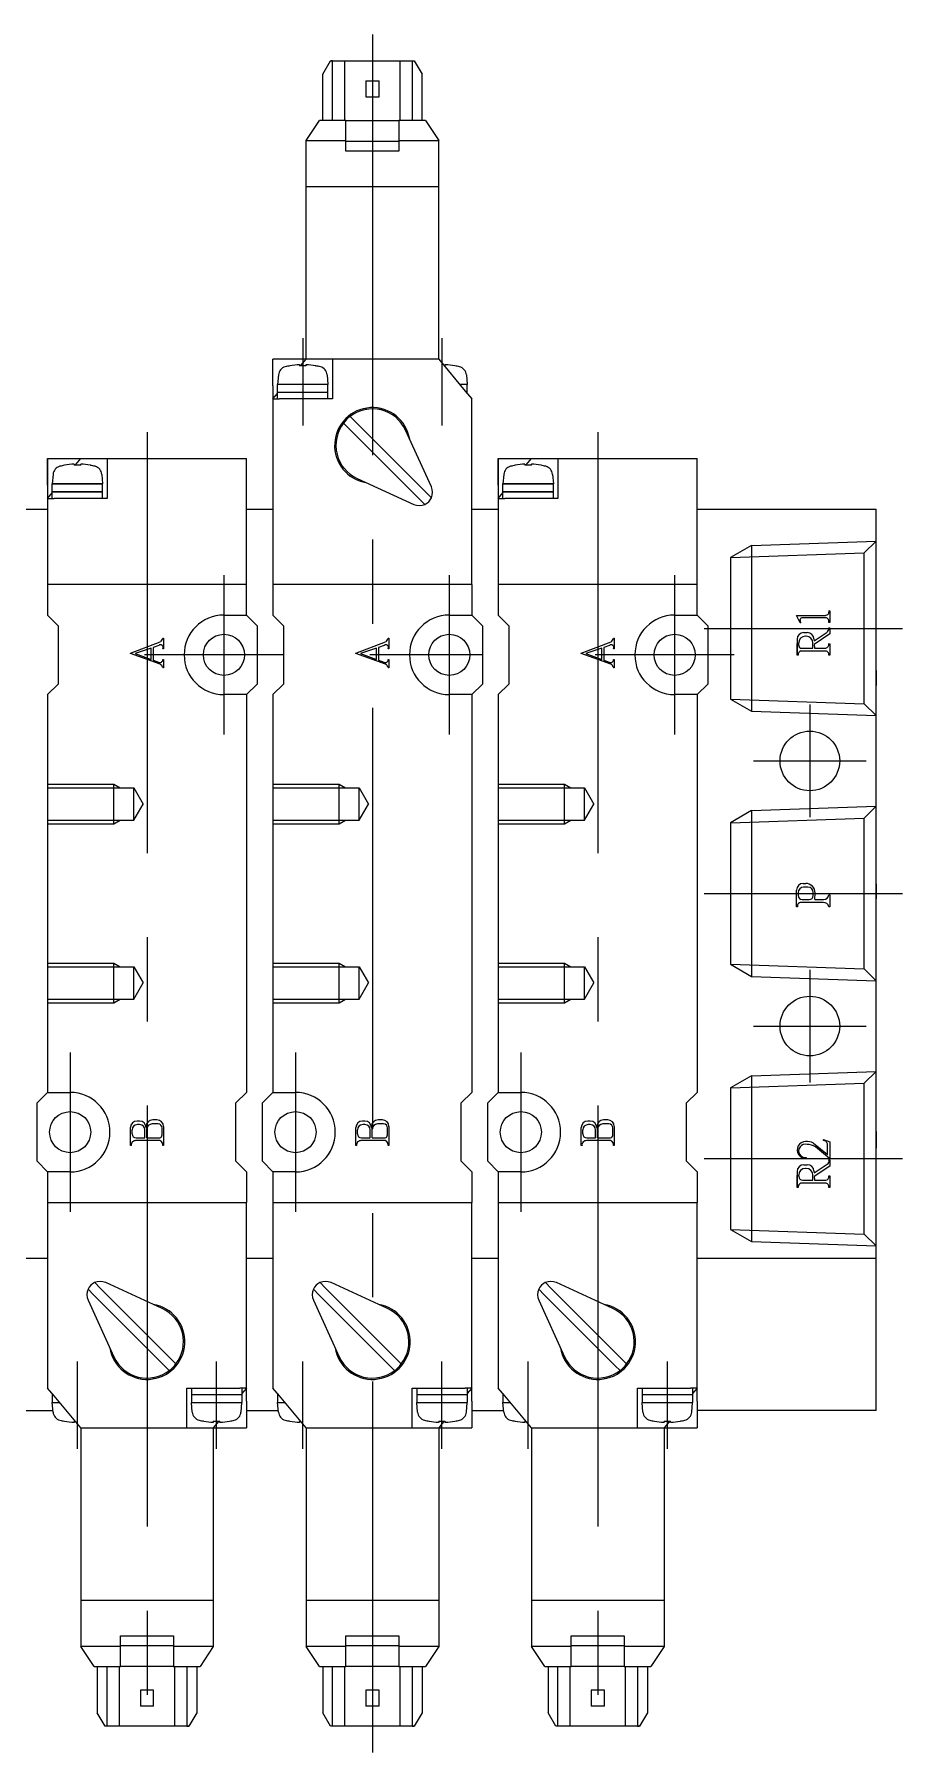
# Model space of a CAD drawing. Extents: x -256 to 129, y -314 to 36.
# Drawn here: x 63.5 to 129, y -93.8 to 35.8 of the extents above; entities that cross this region are included whole.
import ezdxf

# ---------------------------------------------------------------- set-up
doc = ezdxf.new("R2010")
doc.units = 0
doc.linetypes.add('CENTER', pattern=[50.8, 31.75, -6.35, 6.35, -6.35])
doc.linetypes.add('DASHED', pattern=[19.05, 12.7, -6.35])
doc.layers.get('0').update_dxf_attribs({"linetype": 'CONTINUOUS'})
doc.layers.add('CENTER', color=1, linetype='CENTER')

msp = doc.modelspace()

# ---------------------------------------------------------------- linework, layer by layer
at = {"color": 7, "linetype": 'CONTINUOUS'}
for p, q in [((85.25, 32.8), (85.85, 33.8)), ((86, 33.8), (85.85, 33.8)), ((85.85, 33.8), (92.15, 33.8)), ((86, 29.3), (86, 33.8)), ((86.9, 33.8), (86.9, 29.3)), ((91.1, 29.3), (91.1, 33.8)), ((92, 33.8), (92, 29.3)), ((92.15, 33.8), (92.75, 32.8)), ((85.25, 29.3), (85.25, 32.8)), ((92.75, 29.3), (92.75, 32.8)), ((88.5, 32.3), (88.5, 31.1)), ((88.5, 32.3), (89.5, 32.3)), ((89.5, 31.1), (89.5, 32.3)), ((88.5, 31.1), (89.5, 31.1)), ((84, 27.8), (85, 29.3)), ((87, 29.3), (85, 29.3)), ((87, 27.8), (87, 29.3)), ((87, 29.3), (91, 29.3)), ((93, 29.3), (91, 29.3)), ((91, 29.3), (91, 27.8)), ((93, 29.3), (94, 27.8)), ((84, 11.3), (84, 27.8)), ((84, 27.8), (87, 27.8)), ((87, 27), (87, 27.8)), ((91, 27.72), (87, 27.72)), ((91, 27.8), (94, 27.8)), ((91, 27.8), (91, 27)), ((94, 11.3), (94, 27.8)), ((91, 27), (87, 27)), ((94, 24.3), (84, 24.3)), ((81.5, 9.3), (81.5, 11.3)), ((94, 11.3), (81.5, 11.3)), ((82.77, 10.8), (82.78, 10.8)), ((83.5, 10.89), (83.5, 10.8)), ((84, 10.8), (83.5, 10.8)), ((83.58, 10.8), (83.75, 11)), ((83.75, 11), (84, 11.3)), ((84, 10.8), (84, 10.89)), ((84.72, 10.8), (84.73, 10.8)), ((86, 11.3), (86, 8.3)), ((94, 11.3), (96, 8.9)), ((94.42, 10.8), (94.5, 10.8)), ((94.5, 10.8), (94.5, 10.89)), ((95.22, 10.8), (95.23, 10.8)), ((81.5, 9.3), (81.5, 8.3)), ((81.91, 10.11), (81.85, 9.4)), ((85.65, 9.4), (81.85, 9.4)), ((81.85, 8.8), (81.85, 9.4)), ((85.59, 10.11), (85.65, 9.4)), ((85.65, 8.8), (85.65, 9.4)), ((96.15, 9.4), (95.58, 9.4)), ((96.09, 10.11), (96.15, 9.4)), ((96.15, 8.8), (96.15, 9.4)), ((81.5, 8.3), (81.85, 8.72)), ((81.5, 8.3), (81.5, -5.7)), ((81.5, 8.3), (82, 8.3)), ((85.65, 8.8), (81.85, 8.8)), ((81.85, 8.3), (81.85, 8.8)), ((86, 8.3), (82, 8.3)), ((85.65, 8.3), (85.65, 8.8)), ((96, 8.9), (96.5, 8.3)), ((96.15, 8.8), (96.08, 8.8)), ((96.15, 8.72), (96.15, 8.8)), ((96.5, -5.7), (96.5, 8.3)), ((87.18, 6.12), (86.82, 6.48)), ((87.68, 6.62), (87.32, 6.98)), ((93.45, 0.85), (87.32, 6.98)), ((88.5, 7.5), (88.5, 7.61)), ((88.5, 7.5), (88.5, 7.61)), ((89.5, 7.5), (89.5, 7.61)), ((89.5, 7.5), (89.5, 7.61)), ((92.54, 0.76), (87.18, 6.12)), ((93.45, 1.68), (91.5, 5.94)), ((64.5, 3.8), (64.5, -8)), ((64.5, 3.8), (79.5, 3.8)), ((64.5, 1.8), (64.5, 3.8)), ((64.5, 3.8), (67, 3.8)), ((64.91, 2.61), (64.85, 1.9)), ((65.77, 3.3), (65.78, 3.3)), ((66.5, 3.39), (66.5, 3.3)), ((66.58, 3.3), (66.75, 3.5)), ((66.75, 3.5), (67, 3.8)), ((67, 3.3), (67, 3.39)), ((67.72, 3.3), (67.73, 3.3)), ((68.59, 2.61), (68.65, 1.9)), ((69, 3.8), (69, 0.8)), ((79.5, -8), (79.5, 3.8)), ((98.5, 3.8), (98.5, -8)), ((98.5, 3.8), (113.5, 3.8)), ((98.5, 1.8), (98.5, 3.8)), ((98.5, 3.8), (101, 3.8)), ((98.91, 2.61), (98.85, 1.9)), ((99.77, 3.3), (99.78, 3.3)), ((100.5, 3.39), (100.5, 3.3)), ((100.58, 3.3), (100.75, 3.5)), ((100.75, 3.5), (101, 3.8)), ((101, 3.3), (101, 3.39)), ((101.72, 3.3), (101.73, 3.3)), ((102.59, 2.61), (102.65, 1.9)), ((103, 3.8), (103, 0.8)), ((113.5, -8), (113.5, 3.8)), ((64.5, 1.8), (64.5, 0.8)), ((64.85, 1.9), (68.65, 1.9)), ((64.85, 1.3), (64.85, 1.9)), ((68.65, 1.9), (64.85, 1.9)), ((64.85, 1.3), (68.65, 1.3)), ((64.85, 0.8), (64.85, 1.3)), ((68.65, 1.3), (64.85, 1.3)), ((68.65, 1.3), (68.65, 1.9)), ((68.65, 0.8), (68.65, 1.3)), ((87.86, 2.3), (92.12, 0.35)), ((98.5, 1.8), (98.5, 0.8)), ((98.85, 1.9), (102.65, 1.9)), ((98.85, 1.3), (98.85, 1.9)), ((102.65, 1.9), (98.85, 1.9)), ((98.85, 1.3), (102.65, 1.3)), ((98.85, 0.8), (98.85, 1.3)), ((102.65, 1.3), (98.85, 1.3)), ((102.65, 1.3), (102.65, 1.9)), ((102.65, 0.8), (102.65, 1.3)), ((62.5, 0), (64.5, 0)), ((64.5, 0.8), (64.85, 1.22)), ((64.5, 0.8), (65, 0.8)), ((69, 0.8), (65, 0.8)), ((79.5, 0), (81.5, 0)), ((92.95, 0.35), (92.54, 0.76)), ((93.45, 0.85), (93.04, 1.26)), ((98.5, 0.8), (98.85, 1.22)), ((98.5, 0.8), (99, 0.8)), ((103, 0.8), (99, 0.8)), ((96.5, 0), (98.5, 0)), ((113.5, 0), (127, 0)), ((127, -68), (127, 0)), ((79.5, -5.7), (64.5, -5.7)), ((79.5, -5.7), (64.5, -5.7)), ((81.5, -5.7), (81.5, -8)), ((96.5, -5.7), (81.5, -5.7)), ((96.5, -5.7), (96.5, -8)), ((113.5, -5.7), (98.5, -5.7)), ((113.5, -5.7), (98.5, -5.7)), ((123.43, -7.67), (123.5, -7.67)), ((123.5, -7.67), (123.5, -8.55)), ((64.5, -8), (65.3, -8.8)), ((65.3, -8.8), (65.3, -13.2)), ((77.8, -8), (79.5, -8)), ((79.5, -8), (80.3, -8.8)), ((80.3, -8.8), (80.3, -13.2)), ((81.5, -8), (82.3, -8.8)), ((82.3, -8.8), (82.3, -13.2)), ((94.8, -8), (96.5, -8)), ((96.5, -8), (97.3, -8.8)), ((97.3, -8.8), (97.3, -13.2)), ((98.5, -8), (99.3, -8.8)), ((99.3, -8.8), (99.3, -13.2)), ((111.8, -8), (113.5, -8)), ((113.5, -8), (114.3, -8.8)), ((114.3, -8.8), (114.3, -13.2)), ((121, -8.02), (123.18, -8.02)), ((121.27, -8.58), (121, -8.02)), ((121.32, -8.58), (121.26, -8.34)), ((121.32, -8.58), (121.27, -8.58)), ((123.11, -8.21), (121.45, -8.21)), ((123.5, -8.55), (123.43, -8.55)), ((123.43, -8.96), (123.5, -8.96)), ((123.5, -8.96), (123.5, -9.42)), ((70.75, -10.87), (73, -10.03)), ((72.88, -10.29), (72.45, -10.45)), ((73.18, -9.75), (73.25, -9.75)), ((73.25, -9.75), (73.25, -10.54)), ((87.75, -10.87), (90, -10.03)), ((89.88, -10.29), (89.45, -10.45)), ((90.18, -9.75), (90.25, -9.75)), ((90.25, -9.75), (90.25, -10.54)), ((104.75, -10.87), (107, -10.03)), ((106.88, -10.29), (106.45, -10.45)), ((107.18, -9.75), (107.25, -9.75)), ((107.25, -9.75), (107.25, -10.54)), ((121.04, -9.82), (121.04, -11.03)), ((121.04, -11.03), (121.04, -10.14)), ((121.16, -10.3), (121.16, -10.1)), ((121.54, -9.32), (121.81, -9.32)), ((121.73, -9.6), (121.66, -9.6)), ((122.23, -10.5), (122.23, -10.1)), ((122.31, -9.8), (122.32, -9.94)), ((122.32, -9.94), (123.3, -9.28)), ((123.5, -9.42), (122.33, -10.22)), ((122.33, -10.22), (122.35, -10.5)), ((123.43, -10.16), (123.5, -10.16)), ((123.5, -10.16), (123.5, -11.03)), ((70.75, -10.89), (70.75, -10.87)), ((72.99, -11.71), (70.75, -10.89)), ((72.32, -10.49), (71.1, -10.91)), ((71.1, -10.91), (72.32, -11.36)), ((72.32, -11.36), (72.32, -10.49)), ((72.45, -10.45), (72.45, -11.39)), ((72.45, -11.39), (72.87, -11.55)), ((73.25, -10.54), (73.18, -10.54)), ((73.18, -11.36), (73.25, -11.36)), ((73.25, -11.36), (73.25, -11.97)), ((87.75, -10.89), (87.75, -10.87)), ((89.99, -11.71), (87.75, -10.89)), ((89.32, -10.49), (88.1, -10.91)), ((88.1, -10.91), (89.32, -11.36)), ((89.32, -11.36), (89.32, -10.49)), ((89.45, -10.45), (89.45, -11.39)), ((89.45, -11.39), (89.87, -11.55)), ((90.25, -10.54), (90.18, -10.54)), ((90.18, -11.36), (90.25, -11.36)), ((90.25, -11.36), (90.25, -11.97)), ((104.75, -10.89), (104.75, -10.87)), ((106.99, -11.71), (104.75, -10.89)), ((106.32, -10.49), (105.1, -10.91)), ((105.1, -10.91), (106.32, -11.36)), ((106.32, -11.36), (106.32, -10.49)), ((106.45, -10.45), (106.45, -11.39)), ((106.45, -11.39), (106.87, -11.55)), ((107.25, -10.54), (107.18, -10.54)), ((107.18, -11.36), (107.25, -11.36)), ((107.25, -11.36), (107.25, -11.97)), ((121.11, -11.03), (121.04, -11.03)), ((123.12, -10.71), (121.33, -10.71)), ((121.36, -10.5), (122.23, -10.5)), ((122.35, -10.5), (123.19, -10.5)), ((123.5, -11.03), (123.43, -11.03)), ((73.18, -11.94), (73.18, -11.97)), ((73.25, -11.97), (73.18, -11.97)), ((90.18, -11.94), (90.18, -11.97)), ((90.25, -11.97), (90.18, -11.97)), ((107.18, -11.94), (107.18, -11.97)), ((107.25, -11.97), (107.18, -11.97)), ((127, -12.18), (127, -13.12)), ((64.5, -14), (65.3, -13.2)), ((64.5, -14), (64.5, -44)), ((79.5, -14), (77.8, -14)), ((80.3, -13.2), (79.5, -14)), ((79.5, -14), (79.5, -44)), ((81.5, -14), (82.3, -13.2)), ((81.5, -14), (81.5, -44)), ((96.5, -14), (94.8, -14)), ((97.3, -13.2), (96.5, -14)), ((96.5, -14), (96.5, -44)), ((98.5, -14), (99.3, -13.2)), ((98.5, -14), (98.5, -44)), ((113.5, -14), (111.8, -14)), ((114.3, -13.2), (113.5, -14)), ((113.5, -14), (113.5, -44)), ((127, -13.12), (127, -13.27)), ((127, -13.27), (127, -13.32)), ((121.5, -28.24), (121.69, -28.24)), ((127, -28.26), (127, -29.2)), ((121, -30), (121, -28.74)), ((121.12, -28.92), (121.12, -29.16)), ((121.42, -29.46), (121.96, -29.46)), ((123.01, -29.68), (121.42, -29.68)), ((121.86, -28.52), (121.52, -28.52)), ((122.26, -29.16), (122.26, -28.92)), ((122.38, -29.46), (122.39, -28.95)), ((122.38, -29.46), (123.06, -29.46)), ((123.43, -29.11), (123.5, -29.11)), ((123.5, -29.11), (123.5, -30)), ((127, -29.2), (127, -29.35)), ((127, -29.35), (127, -29.39)), ((121.07, -30), (121, -30)), ((123.5, -30), (123.43, -30)), ((63.7, -44.8), (64.5, -44)), ((64.5, -44), (66.2, -44)), ((79.5, -44), (78.7, -44.8)), ((80.7, -44.8), (81.5, -44)), ((81.5, -44), (83.2, -44)), ((96.5, -44), (95.7, -44.8)), ((97.7, -44.8), (98.5, -44)), ((98.5, -44), (100.2, -44)), ((113.5, -44), (112.7, -44.8)), ((63.7, -49.2), (63.7, -44.8)), ((78.7, -49.2), (78.7, -44.8)), ((80.7, -49.2), (80.7, -44.8)), ((95.7, -49.2), (95.7, -44.8)), ((97.7, -49.2), (97.7, -44.8)), ((112.7, -49.2), (112.7, -44.8)), ((71.43, -46.16), (71.25, -46.16)), ((71.44, -46.43), (71.27, -46.43)), ((71.93, -46.57), (71.93, -46.72)), ((72.84, -46.38), (72.38, -46.38)), ((72.75, -46.07), (72.43, -46.07)), ((73.25, -46.57), (73.25, -48)), ((88.43, -46.16), (88.25, -46.16)), ((88.44, -46.43), (88.27, -46.43)), ((88.93, -46.57), (88.93, -46.72)), ((89.84, -46.38), (89.38, -46.38)), ((89.75, -46.07), (89.43, -46.07)), ((90.25, -46.57), (90.25, -48)), ((105.43, -46.16), (105.25, -46.16)), ((105.44, -46.43), (105.27, -46.43)), ((105.93, -46.57), (105.93, -46.72)), ((106.84, -46.38), (106.38, -46.38)), ((106.75, -46.07), (106.43, -46.07)), ((107.25, -46.57), (107.25, -48)), ((70.75, -48), (70.75, -46.66)), ((70.87, -47.13), (70.87, -46.83)), ((72.8, -47.64), (71.14, -47.64)), ((71.17, -47.43), (71.84, -47.43)), ((71.84, -47.43), (71.84, -46.83)), ((71.98, -47.43), (71.98, -46.78)), ((71.98, -47.43), (72.96, -47.43)), ((73.14, -47.21), (73.14, -46.68)), ((87.75, -48), (87.75, -46.66)), ((87.87, -47.13), (87.87, -46.83)), ((89.8, -47.64), (88.14, -47.64)), ((88.17, -47.43), (88.84, -47.43)), ((88.84, -47.43), (88.84, -46.83)), ((88.98, -47.43), (88.98, -46.78)), ((88.98, -47.43), (89.96, -47.43)), ((90.14, -47.21), (90.14, -46.68)), ((104.75, -48), (104.75, -46.66)), ((104.87, -47.13), (104.87, -46.83)), ((106.8, -47.64), (105.14, -47.64)), ((105.17, -47.43), (105.84, -47.43)), ((105.84, -47.43), (105.84, -46.83)), ((105.98, -47.43), (105.98, -46.78)), ((105.98, -47.43), (106.96, -47.43)), ((107.14, -47.21), (107.14, -46.68)), ((122.28, -47.83), (123.32, -48.69)), ((123.02, -47.56), (123.51, -47.73)), ((123.02, -47.62), (123.02, -47.56)), ((123.32, -48.69), (123.32, -47.95)), ((123.51, -47.73), (123.51, -48.98)), ((127, -46.94), (127, -47.46)), ((127, -47.03), (127, -47.91)), ((127, -47.46), (127, -48.2)), ((127, -47.91), (127, -48.09)), ((64.5, -50), (63.7, -49.2)), ((70.82, -48), (70.75, -48)), ((73.25, -48), (73.18, -48)), ((79.5, -50), (78.7, -49.2)), ((81.5, -50), (80.7, -49.2)), ((87.82, -48), (87.75, -48)), ((90.25, -48), (90.18, -48)), ((96.5, -50), (95.7, -49.2)), ((98.5, -50), (97.7, -49.2)), ((104.82, -48), (104.75, -48)), ((107.25, -48), (107.18, -48)), ((113.5, -50), (112.7, -49.2)), ((121.73, -48.91), (121.72, -48.97)), ((123.49, -48.98), (122.42, -48.1)), ((123.43, -49.1), (123.5, -49.1)), ((123.51, -48.98), (123.49, -48.98)), ((123.5, -49.1), (123.5, -49.56)), ((127, -48.09), (127, -48.18)), ((127, -48.18), (127, -48.2)), ((66.2, -50), (64.5, -50)), ((64.5, -50), (64.5, -52.3)), ((79.5, -50), (79.5, -52.3)), ((83.2, -50), (81.5, -50)), ((81.5, -50), (81.5, -52.3)), ((96.5, -50), (96.5, -52.3)), ((100.2, -50), (98.5, -50)), ((98.5, -50), (98.5, -52.3)), ((113.5, -50), (113.5, -52.3)), ((121.04, -49.96), (121.04, -51.17)), ((121.04, -51.17), (121.04, -50.28)), ((121.16, -50.33), (121.16, -50.24)), ((121.54, -49.46), (121.81, -49.46)), ((121.73, -49.74), (121.66, -49.74)), ((122.23, -50.63), (122.23, -50.24)), ((122.31, -49.93), (122.32, -50.07)), ((122.32, -50.07), (123.3, -49.41)), ((123.5, -49.56), (122.33, -50.35)), ((122.33, -50.35), (122.35, -50.63)), ((123.43, -50.3), (123.5, -50.3)), ((123.5, -50.3), (123.5, -51.17)), ((121.11, -51.17), (121.04, -51.17)), ((123.17, -50.84), (121.33, -50.84)), ((121.46, -50.63), (122.23, -50.63)), ((122.35, -50.63), (123.19, -50.63)), ((123.5, -51.17), (123.43, -51.17)), ((64.5, -52.3), (64.5, -66.3)), ((64.5, -52.3), (79.5, -52.3)), ((79.5, -66.3), (79.5, -52.3)), ((81.5, -52.3), (81.5, -66.3)), ((81.5, -52.3), (96.5, -52.3)), ((96.5, -66.3), (96.5, -52.3)), ((98.5, -52.3), (98.5, -66.3)), ((98.5, -52.3), (113.5, -52.3)), ((113.5, -66.3), (113.5, -52.3)), ((62.5, -56.5), (64.5, -56.5)), ((79.5, -56.5), (81.5, -56.5)), ((96.5, -56.5), (98.5, -56.5)), ((113.5, -56.5), (127, -56.5)), ((67.55, -58.85), (67.96, -59.26)), ((73.32, -64.62), (67.96, -59.26)), ((68.05, -58.35), (68.46, -58.76)), ((68.46, -58.76), (73.82, -64.12)), ((73.14, -60.3), (68.88, -58.35)), ((84.55, -58.85), (84.96, -59.26)), ((90.32, -64.62), (84.96, -59.26)), ((85.05, -58.35), (85.46, -58.76)), ((85.46, -58.76), (90.82, -64.12)), ((90.14, -60.3), (85.88, -58.35)), ((101.55, -58.85), (101.96, -59.26)), ((107.32, -64.62), (101.96, -59.26)), ((102.05, -58.35), (102.46, -58.76)), ((102.46, -58.76), (107.82, -64.12)), ((107.14, -60.3), (102.88, -58.35)), ((67.55, -59.68), (69.5, -63.94)), ((84.55, -59.68), (86.5, -63.94)), ((101.55, -59.68), (103.5, -63.94)), ((73.32, -64.62), (73.68, -64.98)), ((73.82, -64.12), (74.18, -64.48)), ((90.32, -64.62), (90.68, -64.98)), ((90.82, -64.12), (91.18, -64.48)), ((107.32, -64.62), (107.68, -64.98)), ((107.82, -64.12), (108.18, -64.48)), ((71.5, -65.5), (71.5, -65.61)), ((72.5, -65.5), (72.5, -65.61)), ((88.5, -65.5), (88.5, -65.61)), ((89.5, -65.5), (89.5, -65.61)), ((105.5, -65.5), (105.5, -65.61)), ((106.5, -65.5), (106.5, -65.61)), ((65, -66.9), (64.5, -66.3)), ((64.85, -66.72), (64.85, -66.8)), ((64.85, -66.8), (64.85, -67.4)), ((64.85, -66.8), (64.92, -66.8)), ((67, -69.3), (65, -66.9)), ((75, -66.3), (79, -66.3)), ((75, -69.3), (75, -66.3)), ((75.35, -66.3), (75.35, -66.8)), ((75.35, -66.8), (75.35, -67.4)), ((75.35, -66.8), (79.15, -66.8)), ((79.5, -66.3), (79, -66.3)), ((79.5, -66.3), (79.15, -66.72)), ((79.15, -66.3), (79.15, -66.8)), ((79.15, -66.8), (79.15, -67.4)), ((79.5, -67.3), (79.5, -66.3)), ((79.5, -67.3), (79.5, -69.3)), ((82, -66.9), (81.5, -66.3)), ((81.85, -66.72), (81.85, -66.8)), ((81.85, -66.8), (81.85, -67.4)), ((81.85, -66.8), (81.92, -66.8)), ((84, -69.3), (82, -66.9)), ((92, -66.3), (96, -66.3)), ((92, -69.3), (92, -66.3)), ((92.35, -66.3), (92.35, -66.8)), ((92.35, -66.8), (92.35, -67.4)), ((92.35, -66.8), (96.15, -66.8)), ((96.5, -66.3), (96, -66.3)), ((96.5, -66.3), (96.15, -66.72)), ((96.15, -66.3), (96.15, -66.8)), ((96.15, -66.8), (96.15, -67.4)), ((96.5, -67.3), (96.5, -66.3)), ((96.5, -67.3), (96.5, -69.3)), ((99, -66.9), (98.5, -66.3)), ((98.85, -66.72), (98.85, -66.8)), ((98.85, -66.8), (98.85, -67.4)), ((98.85, -66.8), (98.92, -66.8)), ((101, -69.3), (99, -66.9)), ((109, -66.3), (113, -66.3)), ((109, -69.3), (109, -66.3)), ((109.35, -66.3), (109.35, -66.8)), ((109.35, -66.8), (109.35, -67.4)), ((109.35, -66.8), (113.15, -66.8)), ((113.5, -66.3), (113, -66.3)), ((113.5, -66.3), (113.15, -66.72)), ((113.15, -66.3), (113.15, -66.8)), ((113.15, -66.8), (113.15, -67.4)), ((113.5, -67.3), (113.5, -66.3)), ((113.5, -67.3), (113.5, -69.3)), ((62.5, -68), (64.9, -68)), ((64.91, -68.11), (64.85, -67.4)), ((64.85, -67.4), (65.42, -67.4)), ((75.41, -68.11), (75.35, -67.4)), ((75.35, -67.4), (79.15, -67.4)), ((79.09, -68.11), (79.15, -67.4)), ((79.5, -68), (81.9, -68)), ((81.91, -68.11), (81.85, -67.4)), ((81.85, -67.4), (82.42, -67.4)), ((92.41, -68.11), (92.35, -67.4)), ((92.35, -67.4), (96.15, -67.4)), ((96.09, -68.11), (96.15, -67.4)), ((96.5, -68), (98.9, -68)), ((98.91, -68.11), (98.85, -67.4)), ((98.85, -67.4), (99.42, -67.4)), ((109.41, -68.11), (109.35, -67.4)), ((109.35, -67.4), (113.15, -67.4)), ((113.09, -68.11), (113.15, -67.4)), ((127, -68), (113.5, -68)), ((65.78, -68.8), (65.77, -68.8)), ((66.5, -68.8), (66.5, -68.89)), ((66.58, -68.8), (66.5, -68.8)), ((67, -69.3), (79.5, -69.3)), ((67, -69.3), (67, -85.8)), ((76.28, -68.8), (76.27, -68.8)), ((77, -68.8), (77, -68.89)), ((77, -68.8), (77.5, -68.8)), ((77.25, -69), (77, -69.3)), ((77, -69.3), (77, -85.8)), ((77.42, -68.8), (77.25, -69)), ((77.5, -68.89), (77.5, -68.8)), ((78.23, -68.8), (78.22, -68.8)), ((82.78, -68.8), (82.77, -68.8)), ((83.5, -68.8), (83.5, -68.89)), ((83.58, -68.8), (83.5, -68.8)), ((84, -69.3), (96.5, -69.3)), ((84, -69.3), (84, -85.8)), ((93.28, -68.8), (93.27, -68.8)), ((94, -68.8), (94, -68.89)), ((94, -68.8), (94.5, -68.8)), ((94.25, -69), (94, -69.3)), ((94, -69.3), (94, -85.8)), ((94.42, -68.8), (94.25, -69)), ((94.5, -68.89), (94.5, -68.8)), ((95.23, -68.8), (95.22, -68.8)), ((99.78, -68.8), (99.77, -68.8)), ((100.5, -68.8), (100.5, -68.89)), ((100.58, -68.8), (100.5, -68.8)), ((101, -69.3), (113.5, -69.3)), ((101, -69.3), (101, -85.8)), ((110.28, -68.8), (110.27, -68.8)), ((111, -68.8), (111, -68.89)), ((111, -68.8), (111.5, -68.8)), ((111.25, -69), (111, -69.3)), ((111, -69.3), (111, -85.8)), ((111.42, -68.8), (111.25, -69)), ((111.5, -68.89), (111.5, -68.8)), ((112.23, -68.8), (112.22, -68.8)), ((67, -82.3), (77, -82.3)), ((84, -82.3), (94, -82.3)), ((101, -82.3), (111, -82.3)), ((70, -85.8), (70, -85)), ((70, -85), (74, -85)), ((74, -85), (74, -85.8)), ((87, -85.8), (87, -85)), ((87, -85), (91, -85)), ((91, -85), (91, -85.8)), ((104, -85.8), (104, -85)), ((104, -85), (108, -85)), ((108, -85), (108, -85.8)), ((68, -87.3), (67, -85.8)), ((70, -85.8), (67, -85.8)), ((70, -85.72), (74, -85.72)), ((70, -87.3), (70, -85.8)), ((77, -85.8), (74, -85.8)), ((74, -85.8), (74, -87.3)), ((77, -85.8), (76, -87.3)), ((85, -87.3), (84, -85.8)), ((87, -85.8), (84, -85.8)), ((87, -85.72), (91, -85.72)), ((87, -87.3), (87, -85.8)), ((94, -85.8), (91, -85.8)), ((91, -85.8), (91, -87.3)), ((94, -85.8), (93, -87.3)), ((102, -87.3), (101, -85.8)), ((104, -85.8), (101, -85.8)), ((104, -85.72), (108, -85.72)), ((104, -87.3), (104, -85.8)), ((111, -85.8), (108, -85.8)), ((108, -85.8), (108, -87.3)), ((111, -85.8), (110, -87.3)), ((68, -87.3), (70, -87.3)), ((68.25, -87.3), (68.25, -90.8)), ((69, -91.8), (69, -87.3)), ((69.9, -87.3), (69.9, -91.8)), ((74, -87.3), (70, -87.3)), ((74, -87.3), (76, -87.3)), ((74.1, -91.8), (74.1, -87.3)), ((75, -87.3), (75, -91.8)), ((75.75, -87.3), (75.75, -90.8)), ((85, -87.3), (87, -87.3)), ((85.25, -87.3), (85.25, -90.8)), ((86, -91.8), (86, -87.3)), ((86.9, -87.3), (86.9, -91.8)), ((91, -87.3), (87, -87.3)), ((91, -87.3), (93, -87.3)), ((91.1, -91.8), (91.1, -87.3)), ((92, -87.3), (92, -91.8)), ((92.75, -87.3), (92.75, -90.8)), ((102, -87.3), (104, -87.3)), ((102.25, -87.3), (102.25, -90.8)), ((103, -91.8), (103, -87.3)), ((103.9, -87.3), (103.9, -91.8)), ((108, -87.3), (104, -87.3)), ((108, -87.3), (110, -87.3)), ((108.1, -91.8), (108.1, -87.3)), ((109, -87.3), (109, -91.8)), ((109.75, -87.3), (109.75, -90.8)), ((71.5, -89.1), (71.5, -90.3)), ((72.5, -89.1), (71.5, -89.1)), ((72.5, -90.3), (72.5, -89.1)), ((88.5, -89.1), (88.5, -90.3)), ((89.5, -89.1), (88.5, -89.1)), ((89.5, -90.3), (89.5, -89.1)), ((105.5, -89.1), (105.5, -90.3)), ((106.5, -89.1), (105.5, -89.1)), ((106.5, -90.3), (106.5, -89.1)), ((72.5, -90.3), (71.5, -90.3)), ((89.5, -90.3), (88.5, -90.3)), ((106.5, -90.3), (105.5, -90.3)), ((68.85, -91.8), (68.25, -90.8)), ((75.15, -91.8), (68.85, -91.8)), ((75, -91.8), (75.15, -91.8)), ((75.75, -90.8), (75.15, -91.8)), ((85.85, -91.8), (85.25, -90.8)), ((92.15, -91.8), (85.85, -91.8)), ((92, -91.8), (92.15, -91.8)), ((92.75, -90.8), (92.15, -91.8)), ((102.85, -91.8), (102.25, -90.8)), ((109.15, -91.8), (102.85, -91.8)), ((109, -91.8), (109.15, -91.8)), ((109.75, -90.8), (109.15, -91.8))]:
    msp.add_line(p, q, dxfattribs=at)
at = {"color": 3, "linetype": 'DASHED'}
for p, q in [((117.6, -2.75), (127, -2.42)), ((126.11, -3.31), (127, -2.42)), ((117.6, -2.75), (116.02, -3.66)), ((116.02, -3.66), (126.11, -3.31)), ((116.02, -3.66), (116.02, -14.34)), ((117.6, -2.75), (117.6, -15.25)), ((126.11, -14.69), (126.11, -3.31)), ((116.02, -14.34), (117.6, -15.25)), ((116.02, -14.34), (126.11, -14.69)), ((117.6, -15.25), (127, -15.58)), ((126.11, -14.69), (127, -15.58)), ((64.5, -20.75), (69.5, -20.75)), ((64.5, -21.02), (71, -21.02)), ((69.5, -20.75), (69.97, -21.02)), ((69.5, -23.75), (69.5, -20.75)), ((71, -23.48), (71, -21.02)), ((71, -21.02), (71.71, -22.25)), ((81.5, -20.75), (86.5, -20.75)), ((81.5, -21.02), (88, -21.02)), ((86.5, -20.75), (86.97, -21.02)), ((86.5, -23.75), (86.5, -20.75)), ((88, -23.48), (88, -21.02)), ((88, -21.02), (88.71, -22.25)), ((98.5, -20.75), (103.5, -20.75)), ((98.5, -21.02), (105, -21.02)), ((103.5, -20.75), (103.97, -21.02)), ((103.5, -23.75), (103.5, -20.75)), ((105, -23.48), (105, -21.02)), ((105, -21.02), (105.71, -22.25)), ((71, -23.48), (71.71, -22.25)), ((88, -23.48), (88.71, -22.25)), ((105, -23.48), (105.71, -22.25)), ((117.6, -22.75), (116.02, -23.66)), ((116.02, -23.66), (126.11, -23.31)), ((117.6, -22.75), (127, -22.42)), ((117.6, -22.75), (117.6, -35.25)), ((126.11, -23.31), (127, -22.42)), ((126.11, -34.69), (126.11, -23.31)), ((64.5, -23.48), (71, -23.48)), ((64.5, -23.75), (69.5, -23.75)), ((69.5, -23.75), (69.97, -23.48)), ((81.5, -23.48), (88, -23.48)), ((81.5, -23.75), (86.5, -23.75)), ((86.5, -23.75), (86.97, -23.48)), ((98.5, -23.48), (105, -23.48)), ((98.5, -23.75), (103.5, -23.75)), ((103.5, -23.75), (103.97, -23.48)), ((116.02, -23.66), (116.02, -34.34)), ((64.5, -34.25), (69.5, -34.25)), ((64.5, -34.52), (71, -34.52)), ((69.5, -34.25), (69.97, -34.52)), ((69.5, -37.25), (69.5, -34.25)), ((71, -36.98), (71, -34.52)), ((71, -34.52), (71.71, -35.75)), ((81.5, -34.25), (86.5, -34.25)), ((81.5, -34.52), (88, -34.52)), ((86.5, -34.25), (86.97, -34.52)), ((86.5, -37.25), (86.5, -34.25)), ((88, -36.98), (88, -34.52)), ((88, -34.52), (88.71, -35.75)), ((98.5, -34.25), (103.5, -34.25)), ((98.5, -34.52), (105, -34.52)), ((103.5, -34.25), (103.97, -34.52)), ((103.5, -37.25), (103.5, -34.25)), ((105, -36.98), (105, -34.52)), ((105, -34.52), (105.71, -35.75)), ((116.02, -34.34), (117.6, -35.25)), ((116.02, -34.34), (126.11, -34.69)), ((126.11, -34.69), (127, -35.58)), ((71, -36.98), (71.71, -35.75)), ((88, -36.98), (88.71, -35.75)), ((105, -36.98), (105.71, -35.75)), ((117.6, -35.25), (127, -35.58)), ((64.5, -36.98), (71, -36.98)), ((64.5, -37.25), (69.5, -37.25)), ((69.5, -37.25), (69.97, -36.98)), ((81.5, -36.98), (88, -36.98)), ((81.5, -37.25), (86.5, -37.25)), ((86.5, -37.25), (86.97, -36.98)), ((98.5, -36.98), (105, -36.98)), ((98.5, -37.25), (103.5, -37.25)), ((103.5, -37.25), (103.97, -36.98)), ((117.6, -42.75), (116.02, -43.66)), ((117.6, -42.75), (127, -42.42)), ((117.6, -42.75), (117.6, -55.25)), ((126.11, -43.31), (127, -42.42)), ((116.02, -43.66), (126.11, -43.31)), ((116.02, -43.66), (116.02, -54.34)), ((126.11, -54.69), (126.11, -43.31)), ((116.02, -54.34), (117.6, -55.25)), ((116.02, -54.34), (126.11, -54.69)), ((117.6, -55.25), (127, -55.58)), ((126.11, -54.69), (127, -55.58))]:
    msp.add_line(p, q, dxfattribs=at)
at = {"color": 7, "linetype": 'CONTINUOUS'}
for points in [[(67, 3.3, 0), (67, 3.3, 0), (66.99, 3.3, 0), (66.99, 3.3, 0), (66.99, 3.3, 0), (66.98, 3.3, 0), (66.98, 3.3, 0), (66.98, 3.3, 0), (66.97, 3.3, 0), (66.97, 3.3, 0), (66.96, 3.3, 0), (66.96, 3.3, 0), (66.96, 3.3, 0), (66.95, 3.3, 0), (66.95, 3.3, 0), (66.94, 3.3, 0), (66.94, 3.3, 0), (66.94, 3.3, 0), (66.93, 3.3, 0), (66.93, 3.3, 0), (66.92, 3.3, 0), (66.92, 3.3, 0), (66.92, 3.3, 0), (66.91, 3.3, 0), (66.91, 3.3, 0), (66.9, 3.3, 0), (66.9, 3.3, 0), (66.9, 3.3, 0), (66.89, 3.3, 0), (66.89, 3.3, 0), (66.88, 3.3, 0), (66.88, 3.3, 0), (66.88, 3.3, 0), (66.87, 3.3, 0), (66.87, 3.3, 0), (66.86, 3.3, 0), (66.86, 3.3, 0), (66.86, 3.3, 0), (66.85, 3.3, 0), (66.85, 3.3, 0), (66.84, 3.3, 0), (66.84, 3.3, 0), (66.84, 3.3, 0), (66.83, 3.3, 0), (66.83, 3.3, 0), (66.83, 3.3, 0), (66.82, 3.3, 0), (66.82, 3.3, 0), (66.81, 3.3, 0), (66.81, 3.3, 0), (66.81, 3.3, 0), (66.8, 3.3, 0), (66.8, 3.3, 0), (66.79, 3.3, 0), (66.79, 3.3, 0), (66.79, 3.3, 0), (66.78, 3.3, 0), (66.78, 3.3, 0), (66.77, 3.3, 0), (66.77, 3.3, 0), (66.77, 3.3, 0), (66.76, 3.3, 0), (66.76, 3.3, 0), (66.75, 3.3, 0), (66.75, 3.3, 0), (66.75, 3.3, 0), (66.74, 3.3, 0), (66.74, 3.3, 0), (66.73, 3.3, 0), (66.73, 3.3, 0), (66.73, 3.3, 0), (66.72, 3.3, 0), (66.72, 3.3, 0), (66.71, 3.3, 0), (66.71, 3.3, 0), (66.71, 3.3, 0), (66.7, 3.3, 0), (66.7, 3.3, 0), (66.69, 3.3, 0), (66.69, 3.3, 0), (66.69, 3.3, 0), (66.68, 3.3, 0), (66.68, 3.3, 0), (66.68, 3.3, 0), (66.67, 3.3, 0), (66.67, 3.3, 0), (66.66, 3.3, 0), (66.66, 3.3, 0), (66.66, 3.3, 0), (66.65, 3.3, 0), (66.65, 3.3, 0), (66.64, 3.3, 0), (66.64, 3.3, 0), (66.64, 3.3, 0), (66.63, 3.3, 0), (66.63, 3.3, 0), (66.62, 3.3, 0), (66.62, 3.3, 0), (66.62, 3.3, 0), (66.61, 3.3, 0), (66.61, 3.3, 0), (66.6, 3.3, 0), (66.6, 3.3, 0), (66.6, 3.3, 0), (66.59, 3.3, 0), (66.59, 3.3, 0), (66.58, 3.3, 0), (66.58, 3.3, 0), (66.58, 3.3, 0), (66.57, 3.3, 0), (66.57, 3.3, 0), (66.56, 3.3, 0), (66.56, 3.3, 0), (66.56, 3.3, 0), (66.55, 3.3, 0), (66.55, 3.3, 0), (66.54, 3.3, 0), (66.54, 3.3, 0), (66.54, 3.3, 0), (66.53, 3.3, 0), (66.53, 3.3, 0), (66.53, 3.3, 0), (66.52, 3.3, 0), (66.52, 3.3, 0), (66.51, 3.3, 0), (66.51, 3.3, 0), (66.51, 3.3, 0), (66.5, 3.3, 0), (66.5, 3.3, 0)], [(101, 3.3, 0), (101, 3.3, 0), (100.99, 3.3, 0), (100.99, 3.3, 0), (100.99, 3.3, 0), (100.98, 3.3, 0), (100.98, 3.3, 0), (100.98, 3.3, 0), (100.97, 3.3, 0), (100.97, 3.3, 0), (100.96, 3.3, 0), (100.96, 3.3, 0), (100.96, 3.3, 0), (100.95, 3.3, 0), (100.95, 3.3, 0), (100.94, 3.3, 0), (100.94, 3.3, 0), (100.94, 3.3, 0), (100.93, 3.3, 0), (100.93, 3.3, 0), (100.92, 3.3, 0), (100.92, 3.3, 0), (100.92, 3.3, 0), (100.91, 3.3, 0), (100.91, 3.3, 0), (100.9, 3.3, 0), (100.9, 3.3, 0), (100.9, 3.3, 0), (100.89, 3.3, 0), (100.89, 3.3, 0), (100.88, 3.3, 0), (100.88, 3.3, 0), (100.88, 3.3, 0), (100.87, 3.3, 0), (100.87, 3.3, 0), (100.86, 3.3, 0), (100.86, 3.3, 0), (100.86, 3.3, 0), (100.85, 3.3, 0), (100.85, 3.3, 0), (100.84, 3.3, 0), (100.84, 3.3, 0), (100.84, 3.3, 0), (100.83, 3.3, 0), (100.83, 3.3, 0), (100.83, 3.3, 0), (100.82, 3.3, 0), (100.82, 3.3, 0), (100.81, 3.3, 0), (100.81, 3.3, 0), (100.81, 3.3, 0), (100.8, 3.3, 0), (100.8, 3.3, 0), (100.79, 3.3, 0), (100.79, 3.3, 0), (100.79, 3.3, 0), (100.78, 3.3, 0), (100.78, 3.3, 0), (100.77, 3.3, 0), (100.77, 3.3, 0), (100.77, 3.3, 0), (100.76, 3.3, 0), (100.76, 3.3, 0), (100.75, 3.3, 0), (100.75, 3.3, 0), (100.75, 3.3, 0), (100.74, 3.3, 0), (100.74, 3.3, 0), (100.73, 3.3, 0), (100.73, 3.3, 0), (100.73, 3.3, 0), (100.72, 3.3, 0), (100.72, 3.3, 0), (100.71, 3.3, 0), (100.71, 3.3, 0), (100.71, 3.3, 0), (100.7, 3.3, 0), (100.7, 3.3, 0), (100.69, 3.3, 0), (100.69, 3.3, 0), (100.69, 3.3, 0), (100.68, 3.3, 0), (100.68, 3.3, 0), (100.68, 3.3, 0), (100.67, 3.3, 0), (100.67, 3.3, 0), (100.66, 3.3, 0), (100.66, 3.3, 0), (100.66, 3.3, 0), (100.65, 3.3, 0), (100.65, 3.3, 0), (100.64, 3.3, 0), (100.64, 3.3, 0), (100.64, 3.3, 0), (100.63, 3.3, 0), (100.63, 3.3, 0), (100.62, 3.3, 0), (100.62, 3.3, 0), (100.62, 3.3, 0), (100.61, 3.3, 0), (100.61, 3.3, 0), (100.6, 3.3, 0), (100.6, 3.3, 0), (100.6, 3.3, 0), (100.59, 3.3, 0), (100.59, 3.3, 0), (100.58, 3.3, 0), (100.58, 3.3, 0), (100.58, 3.3, 0), (100.57, 3.3, 0), (100.57, 3.3, 0), (100.56, 3.3, 0), (100.56, 3.3, 0), (100.56, 3.3, 0), (100.55, 3.3, 0), (100.55, 3.3, 0), (100.54, 3.3, 0), (100.54, 3.3, 0), (100.54, 3.3, 0), (100.53, 3.3, 0), (100.53, 3.3, 0), (100.53, 3.3, 0), (100.52, 3.3, 0), (100.52, 3.3, 0), (100.51, 3.3, 0), (100.51, 3.3, 0), (100.51, 3.3, 0), (100.5, 3.3, 0), (100.5, 3.3, 0)]]:
    msp.add_polyline3d(points, dxfattribs=at)
for centre, radius in [((77.8, -11), 1.55), ((94.8, -11), 1.55), ((111.8, -11), 1.55), ((122, -19), 2.25), ((122, -39), 2.25), ((66.2, -47), 1.55), ((83.2, -47), 1.55), ((100.2, -47), 1.55)]:
    msp.add_circle(centre, radius, dxfattribs=at)
for centre, radius, start, end in [((82.61, 10.05), 0.7, 105.3851, 175), ((83.75, 5.9), 5, 101.262, 105.3851), ((83.75, 5.9), 4.99, 92.8984, 101.2219), ((83.75, 5.9), 4.99, 78.7781, 87.1016), ((83.75, 5.9), 5, 74.6149, 78.738), ((84.89, 10.05), 0.7, 5, 74.6149), ((94.25, 5.9), 4.99, 78.7781, 87.1016), ((94.25, 5.9), 5, 74.6149, 78.738), ((95.39, 10.05), 0.7, 5, 74.6149), ((89, 4.8), 2.85, 9.2899, 260.7101), ((89, 4.8), 2.75, 142.312, 245.4873), ((89, 4.8), 2.75, 127.688, 142.312), ((89, 4.8), 2.75, 127.688, 142.312), ((89, 4.8), 2.75, 24.5127, 127.688), ((65.61, 2.55), 0.7, 105.3851, 175), ((66.75, -1.6), 5, 101.262, 105.3851), ((66.75, -1.6), 4.99, 92.8984, 101.2219), ((66.75, -1.6), 4.99, 78.7781, 87.1016), ((66.75, -1.6), 5, 74.6149, 78.738), ((67.89, 2.55), 0.7, 5, 74.6149), ((99.61, 2.55), 0.7, 105.3851, 175), ((100.75, -1.6), 5, 101.262, 105.3851), ((100.75, -1.6), 4.99, 92.8984, 101.2219), ((100.75, -1.6), 4.99, 78.7781, 87.1016), ((100.75, -1.6), 5, 74.6149, 78.738), ((101.89, 2.55), 0.7, 5, 74.6149), ((92.54, 1.26), 1, 335.4873, 24.5127), ((92.54, 1.26), 1, 245.4873, 294.5127), ((92.54, 1.26), 1, 294.5127, 335.4873), ((123.19, -7.76), 0.257, 266.271, 20.6976), ((77.8, -11), 3, 90, 270), ((94.8, -11), 3, 90, 270), ((111.8, -11), 3, 90, 270), ((121.44, -8.39), 0.186, 86.7303, 164.7245), ((123.16, -8.48), 0.28, 345.9039, 100.0669), ((123.11, -9.01), 0.324, 305.1023, 8.7951), ((73.01, -10.44), 0.2, 330.8036, 131.4854), ((72.67, -9.61), 0.533, 309.0811, 345.282), ((90.01, -10.44), 0.2, 330.8036, 131.4854), ((89.67, -9.61), 0.533, 309.0811, 345.282), ((107.01, -10.44), 0.2, 330.8036, 131.4854), ((106.67, -9.61), 0.533, 309.0811, 345.282), ((121.54, -9.82), 0.5, 90, 180), ((121.66, -10.1), 0.5, 90, 180), ((121.36, -10.3), 0.2, 180, 270), ((121.73, -10.1), 0.5, 0, 90), ((121.81, -9.82), 0.5, 2.7263, 90), ((123.14, -10.2), 0.299, 280.7577, 8.423), ((72.97, -11.36), 0.218, 243.7581, 359.5928), ((89.97, -11.36), 0.218, 243.7581, 359.5928), ((106.97, -11.36), 0.218, 243.7581, 359.5928), ((121.4, -10.99), 0.291, 103.4466, 187.4683), ((123.15, -11), 0.289, 353.4865, 94.7379), ((72.88, -11.99), 0.3, 10.8916, 69.7993), ((89.88, -11.99), 0.3, 10.8916, 69.7993), ((106.88, -11.99), 0.3, 10.8916, 69.7993), ((121.5, -28.74), 0.5, 90, 180), ((121.69, -28.94), 0.7, 358.888, 90), ((121.34, -29.95), 0.281, 74.1421, 190.6789), ((121.52, -28.92), 0.4, 90, 180), ((121.42, -29.16), 0.3, 180, 270), ((121.86, -28.92), 0.4, 0, 90), ((121.96, -29.16), 0.3, 270, 0), ((123.02, -30.1), 0.424, 13.8504, 91.6799), ((123.02, -29.05), 0.414, 274.5785, 352.2392), ((66.2, -47), 3, 270, 90), ((83.2, -47), 3, 270, 90), ((100.2, -47), 3, 270, 90), ((71.25, -46.66), 0.5, 90, 180), ((71.27, -46.83), 0.4, 90, 180), ((71.43, -46.66), 0.5, 0, 90), ((71.44, -46.83), 0.4, 0.507, 90), ((72.43, -46.57), 0.5, 90, 180), ((72.38, -46.78), 0.4, 90, 180), ((72.75, -46.57), 0.5, 0, 90), ((72.84, -46.68), 0.3, 0, 90), ((88.25, -46.66), 0.5, 90, 180), ((88.27, -46.83), 0.4, 90, 180), ((88.43, -46.66), 0.5, 0, 90), ((88.44, -46.83), 0.4, 0.507, 90), ((89.43, -46.57), 0.5, 90, 180), ((89.38, -46.78), 0.4, 90, 180), ((89.75, -46.57), 0.5, 0, 90), ((89.84, -46.68), 0.3, 0, 90), ((105.25, -46.66), 0.5, 90, 180), ((105.27, -46.83), 0.4, 90, 180), ((105.43, -46.66), 0.5, 0, 90), ((105.44, -46.83), 0.4, 0.507, 90), ((106.43, -46.57), 0.5, 90, 180), ((106.38, -46.78), 0.4, 90, 180), ((106.75, -46.57), 0.5, 0, 90), ((106.84, -46.68), 0.3, 0, 90), ((71.12, -47.95), 0.311, 86.4208, 189.7825), ((71.17, -47.13), 0.3, 180, 270), ((72.88, -47.94), 0.311, 348.4413, 104.1745), ((72.94, -47.23), 0.195, 274.039, 6.0231), ((88.12, -47.95), 0.311, 86.4208, 189.7825), ((88.17, -47.13), 0.3, 180, 270), ((89.88, -47.94), 0.311, 348.4413, 104.1745), ((89.94, -47.23), 0.195, 274.039, 6.0231), ((105.12, -47.95), 0.311, 86.4208, 189.7825), ((105.17, -47.13), 0.3, 180, 270), ((106.88, -47.94), 0.311, 348.4413, 104.1745), ((106.94, -47.23), 0.195, 274.039, 6.0231), ((121.68, -48.34), 0.634, 90, 274.1928), ((121.66, -48.41), 0.506, 74.799, 277.8802), ((121.79, -48.66), 0.962, 59.5707, 96.6535), ((121.72, -49.3), 1.38, 59.7423, 86.9824), ((123.03, -47.92), 0.291, 353.7269, 92.6172), ((123.17, -49.17), 0.276, 298.6728, 15.2246), ((121.54, -49.96), 0.5, 90, 180), ((121.66, -50.24), 0.5, 90, 180), ((121.46, -50.33), 0.3, 180, 270), ((121.73, -50.24), 0.5, 0, 90), ((121.81, -49.96), 0.5, 2.7263, 90), ((123.14, -50.34), 0.299, 280.9305, 8.3936), ((121.4, -51.13), 0.291, 103.4466, 187.4683), ((123.15, -51.13), 0.289, 353.4525, 85.8546), ((68.46, -59.26), 1, 65.4873, 114.5127), ((85.46, -59.26), 1, 65.4873, 114.5127), ((102.46, -59.26), 1, 65.4873, 114.5127), ((68.46, -59.26), 1, 155.4873, 204.5127), ((68.46, -59.26), 1, 114.5127, 155.4873), ((85.46, -59.26), 1, 155.4873, 204.5127), ((85.46, -59.26), 1, 114.5127, 155.4873), ((102.46, -59.26), 1, 155.4873, 204.5127), ((102.46, -59.26), 1, 114.5127, 155.4873), ((72, -62.8), 2.85, 189.2899, 80.7101), ((72, -62.8), 2.75, 322.312, 65.4873), ((89, -62.8), 2.85, 189.2899, 80.7101), ((89, -62.8), 2.75, 322.312, 65.4873), ((106, -62.8), 2.85, 189.2899, 80.7101), ((106, -62.8), 2.75, 322.312, 65.4873), ((72, -62.8), 2.75, 204.5127, 307.688), ((72, -62.8), 2.75, 307.688, 322.312), ((89, -62.8), 2.75, 204.5127, 307.688), ((89, -62.8), 2.75, 307.688, 322.312), ((106, -62.8), 2.75, 204.5127, 307.688), ((106, -62.8), 2.75, 307.688, 322.312), ((65.61, -68.05), 0.7, 185, 254.6149), ((76.11, -68.05), 0.7, 185, 254.6149), ((78.39, -68.05), 0.7, 285.3851, 355), ((82.61, -68.05), 0.7, 185, 254.6149), ((93.11, -68.05), 0.7, 185, 254.6149), ((95.39, -68.05), 0.7, 285.3851, 355), ((99.61, -68.05), 0.7, 185, 254.6149), ((110.11, -68.05), 0.7, 185, 254.6149), ((112.39, -68.05), 0.7, 285.3851, 355), ((66.75, -63.9), 5, 254.6149, 258.738), ((66.75, -63.9), 4.99, 258.7781, 267.1016), ((77.25, -63.9), 5, 254.6149, 258.738), ((77.25, -63.9), 4.99, 258.7781, 267.1016), ((77.25, -63.9), 4.99, 272.8984, 281.2219), ((77.25, -63.9), 5, 281.262, 285.3851), ((83.75, -63.9), 5, 254.6149, 258.738), ((83.75, -63.9), 4.99, 258.7781, 267.1016), ((94.25, -63.9), 5, 254.6149, 258.738), ((94.25, -63.9), 4.99, 258.7781, 267.1016), ((94.25, -63.9), 4.99, 272.8984, 281.2219), ((94.25, -63.9), 5, 281.262, 285.3851), ((100.75, -63.9), 5, 254.6149, 258.738), ((100.75, -63.9), 4.99, 258.7781, 267.1016), ((111.25, -63.9), 5, 254.6149, 258.738), ((111.25, -63.9), 4.99, 258.7781, 267.1016), ((111.25, -63.9), 4.99, 272.8984, 281.2219), ((111.25, -63.9), 5, 281.262, 285.3851)]:
    msp.add_arc(centre, radius, start, end, dxfattribs=at)
at = {"layer": 'CENTER', "color": 1, "linetype": 'CENTER'}
for p, q in [((89, 35.8), (89, -93.8)), ((83.75, 12.89), (83.75, 6.3)), ((94.25, 12.89), (94.25, 6.3)), ((72, 5.8), (72, -93.8)), ((106, 5.8), (106, -93.8)), ((77.8, -5), (77.8, -17)), ((94.8, -5), (94.8, -17)), ((111.8, -5), (111.8, -17)), ((114.02, -9), (129, -9)), ((82.3, -11), (71.8, -11)), ((97.3, -11), (88.8, -11)), ((116.3, -11), (105.8, -11)), ((122, -14.75), (122, -23.25)), ((117.75, -19), (126.25, -19)), ((114.02, -29), (129, -29)), ((122, -34.75), (122, -43.25)), ((117.75, -39), (126.25, -39)), ((66.2, -41), (66.2, -53)), ((83.2, -41), (83.2, -53)), ((100.2, -41), (100.2, -53)), ((114.02, -49), (129, -49)), ((66.75, -70.89), (66.75, -64.3)), ((77.25, -70.89), (77.25, -64.3)), ((83.75, -70.89), (83.75, -64.3)), ((94.25, -70.89), (94.25, -64.3)), ((100.75, -70.89), (100.75, -64.3)), ((111.25, -70.89), (111.25, -64.3))]:
    msp.add_line(p, q, dxfattribs=at)

doc.saveas('drawing.dxf')
